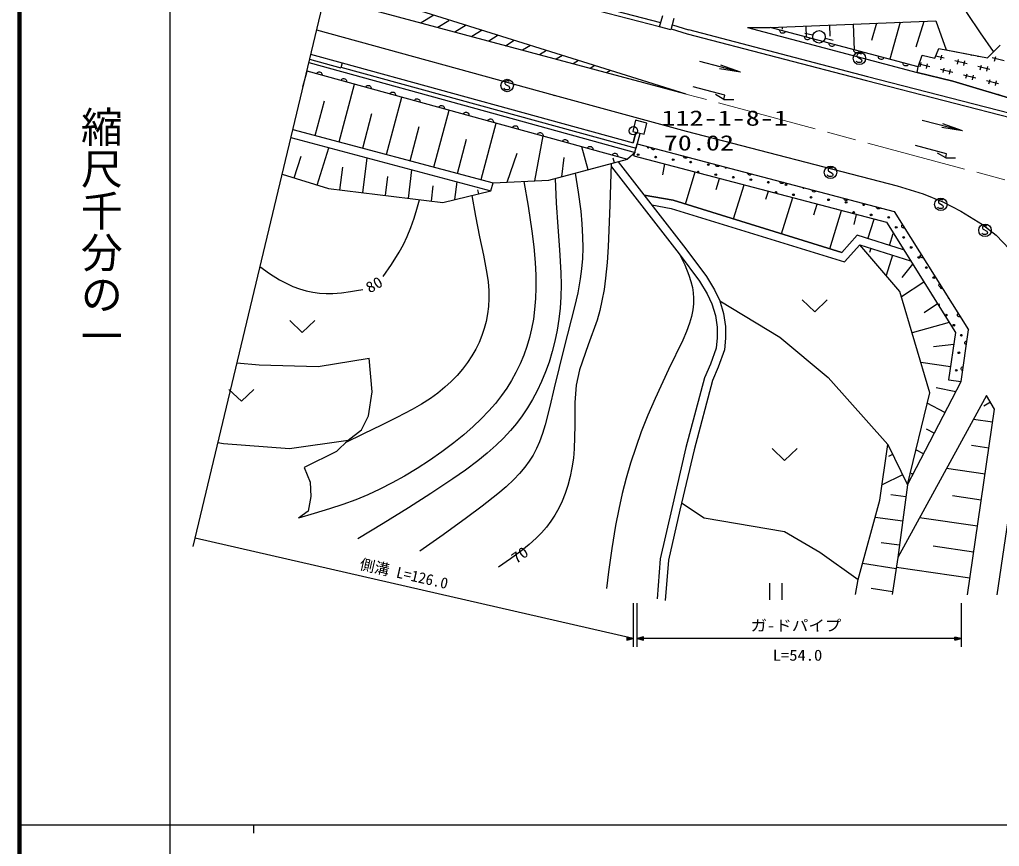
# Model space of a CAD drawing. Units: millimetres, scale not verified. Extents: x 40000 to 680000, y 20000 to 380000.
# Drawn here: x 40000 to 157278, y 202409 to 301352 of the extents above; entities that cross this region are included whole.
import ezdxf
from ezdxf.enums import TextEntityAlignment as Align

# ---------------------------------------------------------------- set-up
doc = ezdxf.new("R2010")
doc.units = ezdxf.units.MM
doc.header["$LTSCALE"] = 1000
doc.linetypes.add('CHAIN', pattern=[18.5, 12, -1.5, 3.5, -1.5])
for name, color, linetype, lineweight in [('M-BGD', 7, 'Continuous', 25), ('M-BMK', 2, 'CHAIN', 13), ('M-TTL', 2, 'Continuous', 140), ('M-TTL-BAND', 7, 'Continuous', 25)]:
    doc.layers.add(name, color=color, linetype=linetype, lineweight=lineweight)
doc.layers.add('M-BMK-SRVR', color=3, linetype='Continuous')
doc.styles.add('@ＭＳ ゴシック', font='')
doc.styles.add('ＭＳ ゴシック', font='')
doc.styles.get('@ＭＳ ゴシック').set_extended_font_data('@MS Gothic')
doc.styles.get('ＭＳ ゴシック').set_extended_font_data('MS Gothic')

# ---------------------------------------------------------------- blocks, each defined once
blk = doc.blocks.new('BUHIN52')
at = {"color": 7, "linetype": 'Continuous', "lineweight": 25}
for points in [[(0, 0), (-34, 772), (-394, 665)], [(-44, 147), (-326, 637), (-75, 711)], [(-65, 219), (-291, 618), (-94, 676)], [(-87, 293), (-256, 599), (-113, 641)], [(-109, 365), (-221, 580), (-131, 606)]]:
    blk.add_lwpolyline(points, close=True, dxfattribs=at)
for points in [[(-22, 74), (-361, 655), (-56, 746), (-22, 75)], [(-168, 566), (-130, 439), (-186, 561), (-150, 571), (-130, 439)]]:
    blk.add_lwpolyline(points, dxfattribs=at)
blk = doc.blocks.new('BUHIN53')
at = {"color": 7, "linetype": 'Continuous', "lineweight": 25}
for points in [[(0, 0), (34, -772), (394, -665)], [(44, -147), (326, -637), (75, -711)], [(65, -219), (291, -618), (94, -676)], [(87, -293), (256, -599), (113, -641)], [(109, -365), (221, -580), (131, -606)]]:
    blk.add_lwpolyline(points, close=True, dxfattribs=at)
for points in [[(22, -74), (361, -655), (56, -746), (22, -75)], [(168, -566), (130, -439), (186, -561), (150, -571), (130, -439)]]:
    blk.add_lwpolyline(points, dxfattribs=at)
blk = doc.blocks.new('BUHIN54')
at = {"color": 7, "linetype": 'Continuous', "lineweight": 25}
blk.add_circle((0, 0), 746, dxfattribs=at)
blk = doc.blocks.new('BUHIN56')
at = {"color": 7, "linetype": 'Continuous', "lineweight": 25}
blk.add_lwpolyline([(530, -85), (561, -33), (570, 29), (562, 109), (529, 220), (476, 306), (399, 369), (306, 392), (222, 371), (169, 352), (106, 301), (81, 239), (-29, -220), (-80, -282), (-162, -338), (-250, -356), (-326, -351), (-406, -320), (-471, -218), (-520, -53), (-531, 22), (-519, 100), (-482, 174), (-414, 248)], dxfattribs=at)
blk.add_circle((0, 0), 746, dxfattribs=at)
blk = doc.blocks.new('BUHIN88')
at = {"color": 7, "linetype": 'Continuous', "lineweight": 25}
blk.add_lwpolyline([(255, 1641), (-676, -201), (1111, -1235)], dxfattribs=at)
blk = doc.blocks.new('BUHIN91')
at = {"color": 7, "linetype": 'Continuous', "lineweight": 25}
for p, q in [((739, 1023), (-1178, 453)), ((-740, -1018), (1177, -448))]:
    blk.add_line(p, q, dxfattribs=at)
blk = doc.blocks.new('BUHIN105')
at = {"color": 3, "linetype": 'Continuous', "lineweight": 25}
for radius in [498, 15]:
    blk.add_circle((0, 0), radius, dxfattribs=at)
blk = doc.blocks.new('BUHIN5')
at = {"color": 7, "linetype": 'Continuous', "lineweight": 25}
blk.add_lwpolyline([(10, -350), (-71, -324), (-140, -284), (-219, -220), (-264, -144), (-290, -63), (-294, 45), (-272, 128), (-232, 207), (-157, 277), (-90, 321), (-10, 350)], dxfattribs=at)
blk = doc.blocks.new('BUHIN8')
at = {"color": 7, "linetype": 'Continuous', "lineweight": 25}
blk.add_lwpolyline([(-7, 350), (74, 323), (143, 283), (222, 218), (265, 142), (291, 60), (293, -49), (270, -131), (230, -209), (154, -279), (87, -322), (7, -350)], dxfattribs=at)
blk = doc.blocks.new('BUHIN9')
at = {"color": 7, "linetype": 'Continuous', "lineweight": 25}
blk.add_lwpolyline([(-8, 350), (74, 324), (143, 283), (221, 218), (265, 142), (291, 61), (293, -48), (271, -131), (230, -209), (155, -278), (87, -322), (8, -350)], dxfattribs=at)
blk = doc.blocks.new('BUHIN40')
at = {"color": 7, "linetype": 'Continuous', "lineweight": 25}
blk.add_lwpolyline([(8, -250), (-50, -232), (-100, -203), (-156, -158), (-188, -104), (-207, -45), (-210, 32), (-194, 91), (-166, 147), (-113, 198), (-65, 229), (-8, 250)], dxfattribs=at)
blk = doc.blocks.new('BUHIN41')
at = {"color": 7, "linetype": 'Continuous', "lineweight": 25}
blk.add_lwpolyline([(-165, -187), (-195, -134), (-212, -80), (-222, -8), (-208, 53), (-182, 109), (-131, 167), (-79, 200), (-20, 221), (53, 221), (110, 211), (165, 187)], dxfattribs=at)
blk = doc.blocks.new('BUHIN42')
at = {"color": 7, "linetype": 'Continuous', "lineweight": 25}
blk.add_lwpolyline([(-247, -37), (-236, 23), (-213, 76), (-174, 137), (-124, 175), (-69, 201), (8, 212), (68, 203), (127, 182), (184, 135), (220, 91), (247, 37)], dxfattribs=at)

msp = doc.modelspace()

# ---------------------------------------------------------------- linework, layer by layer
at = {"layer": 'M-BGD'}
for p, q in [((84312, 336830), (60755, 238284)), ((116738, 300981), (82184, 309957)), ((116607, 300477), (82054, 309453)), ((119790, 292421), (77443, 303798)), ((119790, 292421), (82321, 304170)), ((89582, 301893), (88051, 300948)), ((116612, 300495), (116975, 301850)), ((118323, 301489), (117960, 300134)), ((91389, 301215), (90075, 300404)), ((93435, 300685), (92099, 299860)), ((117960, 300134), (116612, 300495)), ((117994, 300243), (119917, 299645)), ((118149, 300740), (120072, 300142)), ((127112, 300414), (129858, 300398)), ((127112, 300414), (147419, 295037)), ((129858, 300398), (149653, 301198)), ((129858, 300398), (149653, 301198)), ((147554, 295707), (129858, 300398)), ((131272, 300455), (131282, 300193)), ((134100, 300569), (134153, 299259)), ((136928, 300683), (136980, 299374)), ((139755, 300798), (139879, 297741)), ((142583, 300912), (141956, 298855)), ((145411, 301026), (144167, 296605)), ((148239, 301140), (147268, 298072)), ((149653, 301198), (150910, 297717)), ((149653, 301198), (150910, 297717)), ((75537, 300122), (103967, 292316)), ((95361, 300081), (94123, 299317)), ((97288, 299477), (96147, 298773)), ((119917, 299645), (141351, 294054)), ((120049, 300148), (141483, 294557)), ((134963, 299470), (133992, 299706)), ((136422, 299121), (137395, 298891)), ((98171, 298229), (99214, 298873)), ((101140, 298269), (100195, 297685)), ((149564, 296731), (150012, 297889)), ((150012, 297889), (155843, 296769)), ((155843, 296769), (157364, 298311)), ((155843, 296769), (157364, 298311)), ((74839, 297201), (78602, 296168)), ((103067, 297664), (102219, 297141)), ((104993, 297060), (104243, 296598)), ((147554, 295707), (148035, 297093)), ((148035, 297093), (149564, 296731)), ((149499, 296716), (149506, 296745)), ((150660, 296723), (149656, 296971)), ((150362, 297082), (150227, 296536)), ((150910, 297717), (155843, 296769)), ((153957, 297071), (153972, 297129)), ((154709, 296987), (154685, 296891)), ((157864, 296399), (156408, 296759)), ((156703, 296393), (156838, 296939)), ((74602, 296212), (96925, 290095)), ((74699, 296617), (78443, 295590)), ((78602, 296168), (78443, 295590)), ((78465, 295667), (113803, 285966)), ((78602, 296168), (113437, 286606)), ((106899, 296463), (106245, 296060)), ((108846, 295852), (108292, 295510)), ((126272, 295059), (121433, 296327)), ((126272, 295059), (121433, 296327)), ((126272, 295059), (123922, 295902)), ((147419, 295037), (147554, 295707)), ((147419, 295037), (147554, 295707)), ((148948, 295689), (147658, 296008)), ((147787, 295683), (147922, 296229)), ((148650, 296049), (148515, 295503)), ((150533, 295004), (150668, 295550)), ((153406, 296044), (151949, 296404)), ((152245, 296038), (152380, 296584)), ((153108, 296404), (152973, 295858)), ((156152, 295366), (154695, 295726)), ((154991, 295359), (155126, 295905)), ((155854, 295725), (155719, 295179)), ((73906, 293298), (74410, 295195)), ((74362, 295208), (97843, 288774)), ((110715, 295266), (110255, 294983)), ((126272, 295059), (123790, 295457)), ((141481, 294557), (175667, 285741)), ((151696, 293980), (147419, 295037)), ((147419, 295037), (151696, 293980)), ((151693, 295011), (150237, 295371)), ((151396, 295370), (151261, 294824)), ((154439, 294332), (152983, 294692)), ((153279, 294325), (153414, 294871)), ((154142, 294692), (154007, 294145)), ((78235, 286729), (80075, 293643)), ((124398, 292310), (120643, 293318)), ((141351, 294054), (175538, 285237)), ((161554, 291021), (151696, 293980)), ((151696, 293980), (161554, 291021)), ((157185, 293654), (155729, 294013)), ((156025, 293647), (156160, 294193)), ((156888, 294013), (156753, 293467)), ((83911, 285219), (85738, 292089)), ((103967, 292316), (103927, 292171)), ((103967, 292316), (119781, 287989)), ((124294, 291791), (123295, 292371)), ((124294, 291791), (124398, 292310)), ((155175, 292979), (155165, 292939)), ((157159, 292340), (157193, 292481)), ((75397, 287484), (76505, 291645)), ((124294, 291791), (125476, 291802)), ((81073, 285974), (82173, 290110)), ((89586, 283709), (91400, 290528)), ((96925, 290095), (113663, 285458)), ((86748, 284464), (87841, 288571)), ((95261, 282199), (97062, 288968)), ((97843, 288774), (112763, 284641)), ((113727, 289303), (113393, 287975)), ((115076, 288964), (113727, 289303)), ((114741, 287636), (115076, 288964)), ((152874, 288047), (148037, 289296)), ((152874, 288047), (150525, 288880)), ((72688, 288205), (96680, 281821)), ((101682, 282045), (102664, 287438)), ((113393, 287975), (114741, 287636)), ((113774, 287854), (113437, 286606)), ((113437, 286606), (113774, 287854)), ((113803, 285966), (114276, 287718)), ((119781, 287989), (145055, 281448)), ((152874, 288047), (150395, 288435)), ((72456, 287232), (96423, 280855)), ((92424, 282954), (93508, 287030)), ((113534, 285051), (113915, 286502)), ((113915, 286502), (144702, 278401)), ((113915, 286502), (144702, 278401)), ((150961, 285307), (147231, 286294)), ((72884, 282398), (73698, 285014)), ((75610, 281550), (77002, 286023)), ((98348, 281896), (99537, 285360)), ((108057, 283381), (107317, 286142)), ((113663, 285458), (112763, 284641)), ((113534, 285051), (143746, 277102)), ((150859, 284792), (149866, 285364)), ((150859, 284792), (150961, 285307)), ((81077, 280627), (81585, 284803)), ((103350, 282120), (112763, 284641)), ((104919, 282540), (105174, 284842)), ((111194, 284221), (111046, 284773)), ((111640, 284340), (119754, 273917)), ((116985, 282786), (117217, 284082)), ((150859, 284792), (152032, 284806)), ((71410, 282857), (76973, 281126)), ((78341, 280960), (78674, 283695)), ((86549, 279962), (86964, 283372)), ((110851, 283726), (118951, 273321)), ((119687, 279282), (120873, 283120)), ((83813, 280295), (84090, 282570)), ((92096, 279811), (92381, 281930)), ((96423, 280855), (96680, 281821)), ((96680, 281821), (103350, 282120)), ((123388, 281040), (123793, 282351)), ((125451, 277500), (126713, 281583)), ((76973, 281126), (90653, 279463)), ((89285, 279630), (89506, 281446)), ((90653, 279463), (96423, 280855)), ((94981, 280507), (94867, 280976)), ((118246, 279727), (114744, 280352)), ((114744, 280352), (118246, 279727)), ((129335, 279850), (129633, 280815)), ((145055, 281448), (148142, 280518)), ((148142, 280518), (150490, 279543)), ((115663, 279172), (118009, 278754)), ((138420, 273491), (118246, 279727)), ((118246, 279727), (138420, 273491)), ((131215, 275718), (132553, 280047)), ((135070, 277975), (135473, 279278)), ((150490, 279543), (152662, 278409)), ((118009, 278754), (138738, 272346)), ((136979, 273936), (138393, 278510)), ((139883, 276848), (140162, 278044)), ((144702, 278401), (153573, 264219)), ((152662, 278409), (155260, 276816)), ((141547, 275136), (142282, 277487)), ((143746, 277102), (152010, 263889)), ((155260, 276816), (156900, 275549)), ((144132, 274327), (144581, 275766)), ((140255, 275540), (138420, 273491)), ((138420, 273491), (140255, 275540)), ((145809, 273803), (140255, 275540)), ((156900, 275549), (158472, 273895)), ((118951, 273321), (121369, 270062)), ((119754, 273917), (122202, 270619)), ((138738, 272346), (140570, 274393)), ((145374, 268797), (140570, 274393)), ((140570, 274393), (146624, 272500)), ((141880, 273984), (141727, 273492)), ((144501, 273164), (143733, 270709)), ((146894, 272069), (145583, 270477)), ((121369, 270062), (122287, 268531)), ((122202, 270619), (123167, 269008)), ((148225, 269940), (145561, 268165)), ((123167, 269008), (123804, 267698)), ((148955, 256699), (145374, 268797)), ((122287, 268531), (122869, 267333)), ((123804, 267698), (131005, 263364)), ((123804, 267698), (124265, 266164)), ((122869, 267333), (123286, 265949)), ((149865, 267319), (148288, 266269)), ((123286, 265949), (123487, 264538)), ((124265, 266164), (124485, 264617)), ((151253, 265099), (146832, 263871)), ((123487, 264538), (123508, 263260)), ((124485, 264617), (124509, 263220)), ((152010, 263889), (151202, 258247)), ((152687, 258034), (153573, 264219)), ((123508, 263260), (123388, 262036)), ((124509, 263220), (124371, 261814)), ((131005, 263364), (136775, 258506)), ((123388, 262036), (122695, 260125)), ((124371, 261814), (123625, 259756)), ((151810, 262490), (149395, 262203)), ((75746, 259844), (81830, 260845)), ((82213, 256796), (81830, 260845)), ((66010, 260266), (68682, 260034)), ((68682, 260034), (75746, 259844)), ((122695, 260125), (121986, 258487)), ((123625, 259756), (122933, 258158)), ((151424, 259793), (147889, 260299)), ((121986, 258487), (119754, 250126)), ((122933, 258158), (120724, 249883)), ((136775, 258506), (143906, 250487)), ((146268, 245696), (152687, 258034)), ((151202, 258247), (152687, 258034)), ((152045, 256800), (149717, 257292)), ((160635, 257406), (156956, 232500)), ((81757, 253933), (82213, 256796)), ((155738, 256373), (145140, 236996)), ((146268, 245696), (148955, 256699)), ((156694, 254731), (155738, 256373)), ((150761, 254333), (148646, 255433)), ((153441, 232510), (156694, 254731)), ((156216, 255552), (155400, 255077)), ((80928, 252276), (81757, 253933)), ((156466, 253175), (154172, 253511)), ((79309, 251035), (80928, 252276)), ((149478, 251865), (148571, 252337)), ((72288, 250045), (79309, 251035)), ((79309, 251035), (77928, 249655)), ((63737, 250756), (64399, 250607)), ((64399, 250607), (72288, 250045)), ((119754, 250126), (118059, 242851)), ((120724, 249883), (119034, 242628)), ((142978, 243857), (143906, 250487)), ((143906, 250487), (146268, 245696)), ((148194, 249397), (147287, 249869)), ((156011, 250063), (153942, 250366)), ((77928, 249655), (74044, 247752)), ((144496, 249290), (144008, 249049)), ((74044, 247752), (74779, 246011)), ((155555, 246951), (150953, 247625)), ((145677, 246894), (143235, 245690)), ((146910, 246930), (146728, 247024)), ((74779, 246011), (74874, 244287)), ((146268, 245696), (145140, 236996)), ((74874, 244287), (74538, 242540)), ((146080, 244246), (144284, 244479)), ((155100, 243840), (151646, 244345)), ((118059, 242851), (116682, 236831)), ((119246, 243539), (121956, 241723)), ((140377, 234329), (142978, 243857)), ((74538, 242540), (73375, 241697)), ((119034, 242628), (117673, 236679)), ((121956, 241723), (131537, 240096)), ((145704, 241346), (142410, 241773)), ((154644, 240728), (147734, 241739)), ((113437, 227280), (61001, 239312)), ((131537, 240096), (135772, 237633)), ((145328, 238446), (143110, 238734)), ((154189, 237616), (149350, 238325)), ((135772, 237633), (140377, 234329)), ((145140, 236996), (144447, 232538)), ((116682, 236831), (116303, 232043)), ((117673, 236679), (117290, 231846)), ((144926, 235619), (140900, 236244)), ((153733, 234505), (144952, 235790)), ((140066, 232552), (140377, 234329)), ((144498, 232864), (141941, 233261)), ((113437, 231529), (113437, 226280)), ((113923, 226280), (113923, 231529)), ((152687, 231529), (152687, 226280)), ((152687, 227280), (113923, 227280))]:
    msp.add_line(p, q, dxfattribs=at)
for points in [[(156580, 297518), (154996, 299783), (153462, 302078), (152566, 303521), (151716, 305004), (151013, 306353), (150358, 307738), (149775, 309113), (149247, 310512), (148790, 311893), (148390, 313293), (148058, 314670), (147782, 316072), (147567, 317475), (147411, 318895), (147316, 320311), (147281, 321729), (147306, 323125), (147391, 324526), (147536, 325911), (147742, 327295), (148058, 328993), (148409, 330684)], [(110821, 284121), (110654, 279147), (110442, 274140), (110323, 272274), (110143, 270416), (109955, 269048), (109708, 267691), (109442, 266543), (109114, 265398), (108037, 262427), (107023, 259455), (106802, 258541), (106638, 257610), (106522, 256576), (106467, 255532), (106463, 252781), (106398, 249985), (106286, 248849), (106114, 247719), (105894, 246661), (105614, 245611), (105299, 244653), (104929, 243723), (104531, 242878), (104078, 242058), (103606, 241325), (103086, 240629), (102487, 239937), (101842, 239284), (101006, 238535), (100123, 237825), (98740, 236817), (97318, 235841)], [(106490, 282961), (106852, 280707), (107158, 278423), (107304, 276893), (107392, 275350), (107409, 274049), (107366, 272750), (107263, 271527), (107101, 270311), (106800, 268648), (106439, 266983), (105194, 262168), (103972, 257300), (103477, 255070), (102924, 252858), (102605, 251826), (102229, 250815), (101873, 250017), (101460, 249239), (101000, 248512), (100483, 247806), (99838, 247040), (99143, 246306), (98224, 245437), (97256, 244606), (95379, 243131), (93478, 241713), (90690, 239700), (87898, 237726)], [(100355, 281986), (100862, 279015), (101312, 276021), (101535, 274161), (101700, 272279), (101776, 270770), (101793, 269261), (101750, 267965), (101647, 266667), (101498, 265516), (101288, 264365), (101032, 263295), (100717, 262238), (100341, 261189), (99904, 260152), (99414, 259139), (98865, 258145), (98302, 257243), (97685, 256367), (96945, 255422), (96158, 254516), (95251, 253568), (94293, 252653), (93164, 251665), (91985, 250714), (90537, 249631), (89055, 248598), (87570, 247632), (86056, 246719), (84603, 245911), (83124, 245157), (81693, 244494), (80239, 243887), (78686, 243310), (77111, 242790), (75252, 242231), (73373, 241697)], [(104091, 282319), (104221, 279444), (104412, 276559), (104636, 273804), (104801, 271041), (104827, 269605), (104793, 268170), (104701, 266836), (104548, 265505), (104336, 264188), (104064, 262877), (103747, 261625), (103368, 260376), (102949, 259194), (102469, 258025), (101960, 256938), (101394, 255872), (100807, 254891), (100166, 253936), (99488, 253037), (98765, 252177), (97922, 251274), (97027, 250405), (95955, 249455), (94840, 248547), (93371, 247442), (91856, 246378), (89216, 244626), (86561, 242936), (83523, 241060), (80478, 239210)], [(94138, 280304), (94554, 277835), (95031, 275363), (95517, 273181), (95945, 270980), (96082, 269951), (96158, 268914), (96167, 267972), (96115, 267028), (96007, 266130), (95837, 265230), (95615, 264374), (95335, 263536), (94999, 262718), (94602, 261914), (94132, 261101), (93609, 260318), (93013, 259534), (92363, 258780), (91649, 258044), (90888, 257348), (90044, 256662), (89168, 256028), (88094, 255333), (86980, 254684), (85171, 253734), (83324, 252831), (81145, 251772), (78970, 250697)], [(83534, 270602), (84506, 272043), (85423, 273510), (85934, 274433), (86394, 275390), (86831, 276468), (87216, 277581), (87557, 278682), (87882, 279800)], [(119035, 273207), (119606, 271990), (120111, 270770), (120359, 270027), (120545, 269282), (120642, 268648), (120679, 268011), (120655, 267325), (120570, 266627), (120406, 265833), (120178, 265028), (119820, 264022), (119393, 263006), (117681, 259484), (116056, 256007), (115202, 254008), (114414, 252012), (113743, 250151), (113128, 248273), (112601, 246475), (112130, 244649), (111707, 242752), (111338, 240822), (110893, 238070), (110504, 235284), (110371, 234276), (110238, 233257)], [(68766, 271797), (69932, 270986), (71128, 270226), (71898, 269804), (72708, 269430), (73490, 269135), (74301, 268895), (75087, 268722), (75891, 268608), (76687, 268558), (77493, 268567), (78546, 268654), (79599, 268801), (80334, 268926), (81068, 269060)]]:
    msp.add_lwpolyline(points, dxfattribs=at)
for centre in [(114030, 285194), (116130, 284894), (118230, 284593), (120330, 284292), (122430, 283992), (123330, 282791), (125429, 282491), (127529, 282190), (129629, 281890), (131729, 281589), (130529, 280689), (132629, 280389), (134729, 280088), (136829, 279788), (138929, 279487), (141029, 279186), (139828, 278287), (141928, 277986), (144028, 277686), (144928, 276485), (145827, 275285), (146727, 274085), (147627, 272885), (148526, 271684), (149426, 270484), (150925, 265984), (151824, 264783), (152724, 263583), (152423, 261483), (152123, 259383)]:
    msp.add_circle(centre, 99.5, dxfattribs=at)
for centre, start, end in [((115231, 286094), 128.38008, 22.13668), ((121230, 283092), 305.31555, 205.20141), ((124530, 283691), 155.42932, 355.08744), ((133829, 281288), 180.25124, 330.26552), ((137728, 278587), 56.71487, 93.80209), ((143128, 278886), 208.73881, 301.77795), ((150326, 269284), 79.54284, 344.50823), ((149125, 268384), 340.49172, 83.55895), ((151225, 268083), 158.42609, 265.62498), ((150025, 267184), 261.72526, 162.32541)]:
    msp.add_arc(centre, 99.5, start, end, dxfattribs=at)
at = {"layer": 'M-BMK'}
msp.add_line((170975, 278669), (77443, 303798), dxfattribs=at)
at = {"layer": 'M-TTL'}
msp.add_line((40000, 380000), (40000, 20000), dxfattribs=at)
at = {"layer": 'M-TTL-BAND'}
for p, q in [((58000, 370000), (58000, 20000)), ((40000, 205000), (579000, 205000)), ((68000, 205000), (68000, 204000))]:
    msp.add_line(p, q, dxfattribs=at)

# ---------------------------------------------------------------- block references
at = {"layer": 'M-BGD', "rotation": 73.43674}
for name, p in [('BUHIN5', (131333, 300007)), ('BUHIN5', (134282, 299225)), ('BUHIN54', (135692, 299293)), ('BUHIN5', (137231, 298443)), ('BUHIN56', (140522, 296720)), ('BUHIN5', (140181, 297661)), ('BUHIN5', (143130, 296880)), ('BUHIN5', (146079, 296098)), ('BUHIN9', (75875, 294793)), ('BUHIN9', (78804, 293991)), ('BUHIN56', (98364, 293458)), ('BUHIN9', (81733, 293188)), ('BUHIN9', (84662, 292386)), ('BUHIN9', (87591, 291583)), ('BUHIN9', (90520, 290780)), ('BUHIN9', (93449, 289978)), ('BUHIN9', (96378, 289175)), ('BUHIN8', (99335, 288361)), ('BUHIN8', (102319, 287534)), ('BUHIN8', (105303, 286707)), ('BUHIN8', (108287, 285881)), ('BUHIN8', (111271, 285054)), ('BUHIN40', (115840, 285995)), ('BUHIN40', (119688, 284983)), ('BUHIN40', (123536, 283970)), ('BUHIN56', (137056, 283082)), ('BUHIN40', (127385, 282958)), ('BUHIN40', (131233, 281945)), ('BUHIN40', (135081, 280932)), ('BUHIN40', (138930, 279920)), ('BUHIN56', (150266, 279242)), ('BUHIN40', (142778, 278907)), ('BUHIN41', (145811, 276628)), ('BUHIN56', (155559, 276139)), ('BUHIN41', (148029, 273083)), ('BUHIN41', (150246, 269537)), ('BUHIN88', (135177, 267100)), ('BUHIN88', (73840, 264624)), ('BUHIN41', (152464, 265992)), ('BUHIN42', (153351, 262673)), ('BUHIN42', (152909, 259580)), ('BUHIN88', (66553, 256392)), ('BUHIN88', (131572, 249303)), ('BUHIN91', (130511, 232916)), ('BUHIN53', (113923, 227280)), ('BUHIN52', (113437, 227280)), ('BUHIN52', (152687, 227280))]:
    msp.add_blockref(name, p, dxfattribs=at)
at = {"layer": 'M-BMK-SRVR', "rotation": 73.43674}
msp.add_blockref('BUHIN105', (113478, 288045), dxfattribs=at)

# ---------------------------------------------------------------- texts
at = {"layer": 'M-BGD', "style": 'ＭＳ ゴシック', "width": 1.1}
for s, rotation, p in [('80', 29.8, (82102, 268224)), ('70', 35, (99663, 235851))]:
    msp.add_text(s, height=1320, rotation=rotation, dxfattribs=at).set_placement(p, align=Align.BOTTOM_LEFT)
at = {"layer": 'M-BGD', "style": 'ＭＳ ゴシック'}
msp.add_text('側溝 L=126.0', height=1320, rotation=347.1, dxfattribs=at).set_placement((80515, 235222), align=Align.BOTTOM_LEFT)
at = {"layer": 'M-BGD', "style": 'ＭＳ ゴシック', "width": 1.1}
for s, p in [('ガ-ドパイプ', (127481, 227785)), ('L=54.0', (130150, 224235))]:
    msp.add_text(s, height=1320, dxfattribs=at).set_placement(p, align=Align.BOTTOM_LEFT)
at = {"layer": 'M-BMK-SRVR', "style": 'ＭＳ ゴシック', "width": 1.35}
for s, p in [('112-1-8-1', (116814, 288102)), ('70.02', (117096, 285132))]:
    msp.add_text(s, height=1833, dxfattribs=at).set_placement(p, align=Align.BOTTOM_LEFT)
at = {"layer": 'M-TTL-BAND', "style": '@ＭＳ ゴシック'}
msp.add_text('縮尺千分の一', height=3666, rotation=270, dxfattribs=at).set_placement((49777, 261030), align=Align.MIDDLE_RIGHT)

doc.saveas('drawing.dxf')
